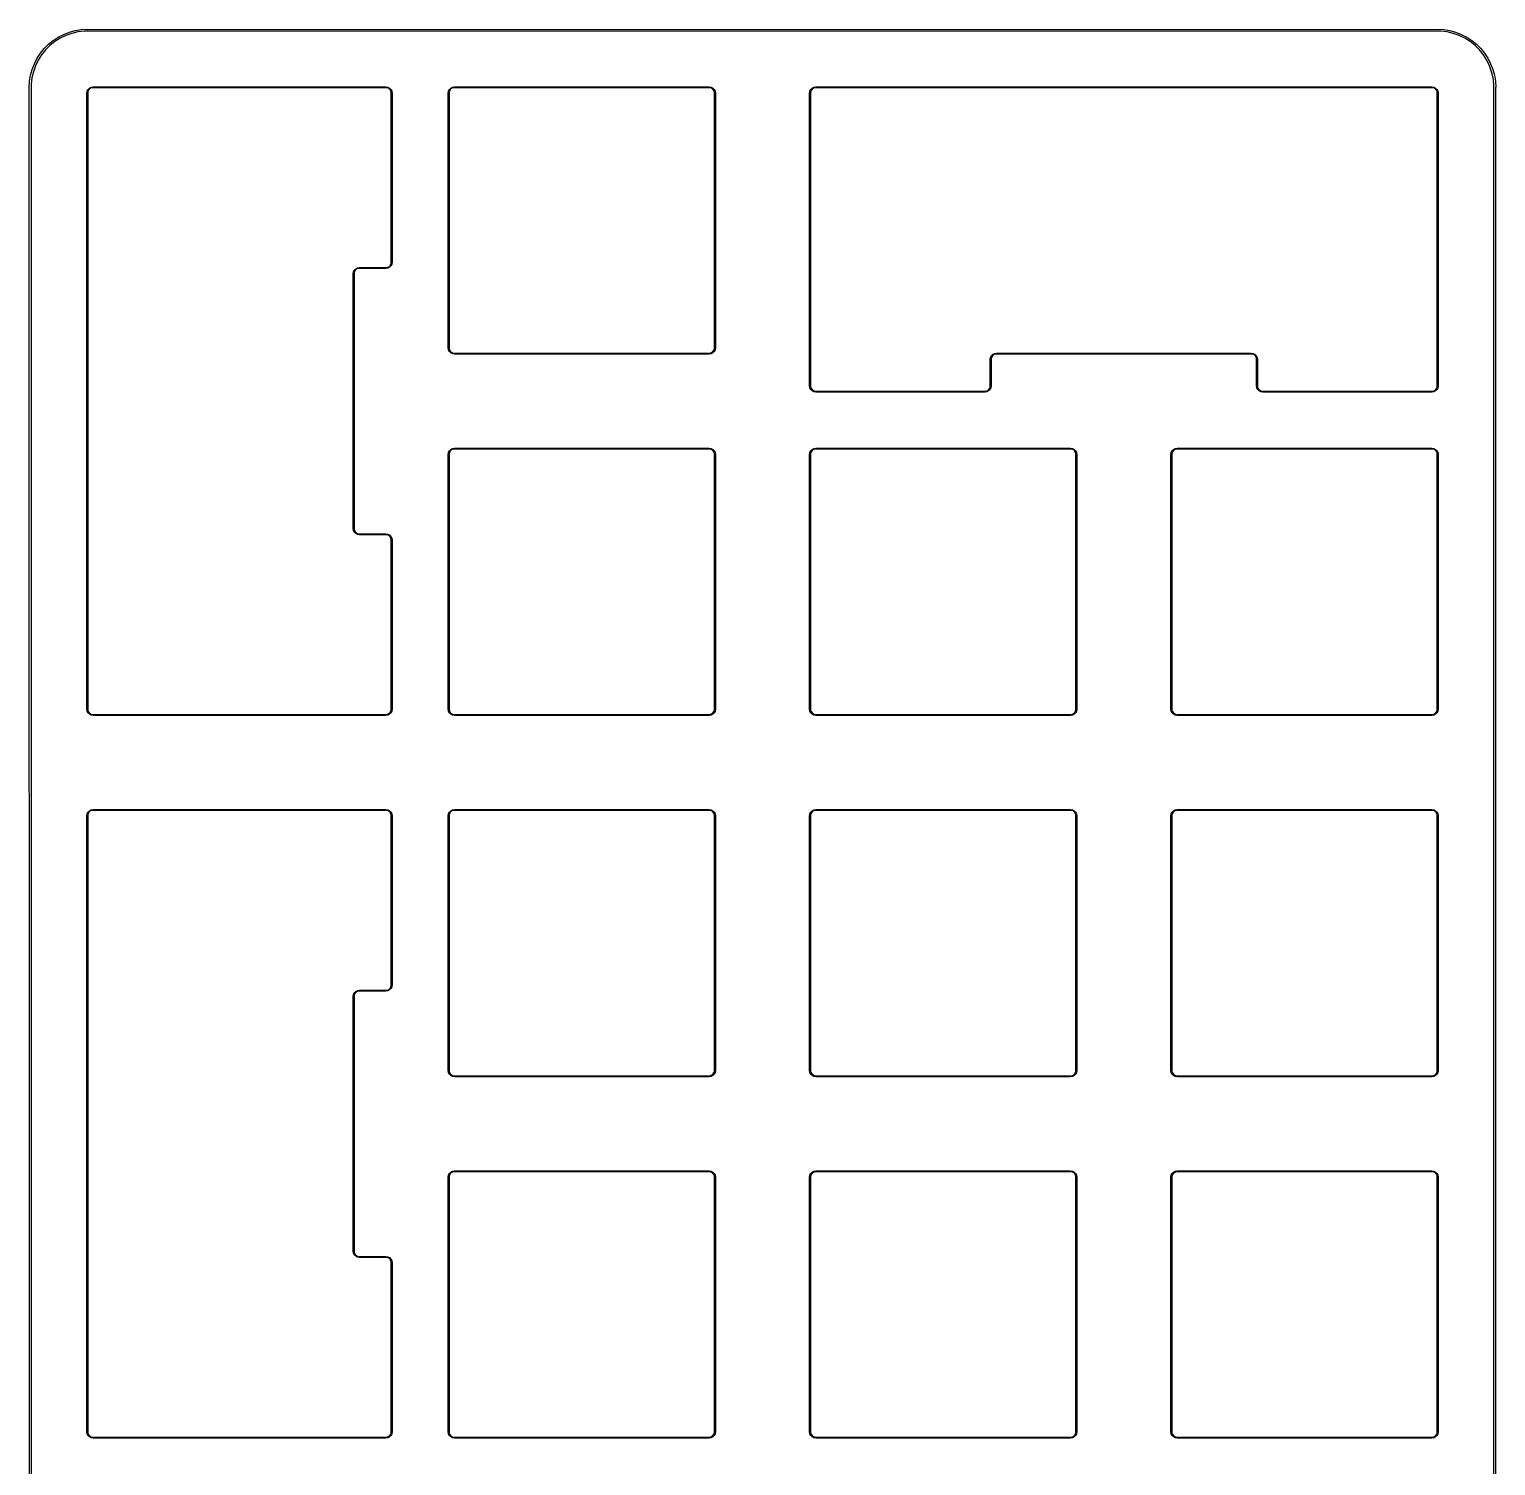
# Model space of a CAD drawing. Extents: x 75 to 152, y -178 to -33.
# Drawn here: x 75 to 152, y -108.1 to -32.5 of the extents above; entities that cross this region are included whole.
import ezdxf

# ---------------------------------------------------------------- set-up
doc = ezdxf.new("R2010")
doc.units = 0
doc.layers.add('BLACK', color=7, linetype='CONTINUOUS')

msp = doc.modelspace()

# ---------------------------------------------------------------- linework, layer by layer
at = {"layer": 'BLACK', "linetype": 'CONTINUOUS'}
for p, q in [((75.959152, -33.333408), (76.207255, -33.132498)), ((76.207255, -33.132498), (76.475, -32.958623)), ((76.570781, -33.014023), (76.29023, -33.190305)), ((76.475, -32.958623), (76.759453, -32.813686)), ((76.869305, -32.870261), (76.570781, -33.014023)), ((76.759453, -32.813686), (77.057498, -32.699278)), ((77.182049, -32.760828), (76.869305, -32.870261)), ((77.057498, -32.699278), (77.365869, -32.61665)), ((77.505078, -32.687098), (77.182049, -32.760828)), ((77.365869, -32.61665), (77.681188, -32.566708)), ((77.834332, -32.65), (77.505078, -32.687098)), ((77.681188, -32.566708), (78, -32.55)), ((78, -32.65), (77.834332, -32.65)), ((78, -32.55), (78.011708, -32.553804)), ((148.988291, -32.646195), (78, -32.65)), ((78.011708, -32.553804), (149, -32.55)), ((149, -32.65), (148.988291, -32.646195)), ((149, -32.55), (149.318812, -32.566708)), ((149.165668, -32.65), (149, -32.65)), ((149.494922, -32.687098), (149.165668, -32.65)), ((149.318812, -32.566708), (149.634131, -32.61665)), ((149.817951, -32.760828), (149.494922, -32.687098)), ((149.634131, -32.61665), (149.942502, -32.699278)), ((150.130695, -32.870261), (149.817951, -32.760828)), ((149.942502, -32.699278), (150.240547, -32.813686)), ((150.429219, -33.014023), (150.130695, -32.870261)), ((150.240547, -32.813686), (150.525, -32.958623)), ((150.70977, -33.190305), (150.429219, -33.014023)), ((150.525, -32.958623), (150.792745, -33.132498)), ((150.792745, -33.132498), (151.040848, -33.333408)), ((75.358623, -34.075), (75.532498, -33.807255)), ((75.590305, -33.89023), (75.414023, -34.170781)), ((75.532498, -33.807255), (75.733408, -33.559152)), ((75.79689, -33.63118), (75.590305, -33.89023)), ((75.733408, -33.559152), (75.959152, -33.333408)), ((76.03118, -33.39689), (75.79689, -33.63118)), ((76.29023, -33.190305), (76.03118, -33.39689)), ((150.96882, -33.39689), (150.70977, -33.190305)), ((151.20311, -33.63118), (150.96882, -33.39689)), ((151.040848, -33.333408), (151.266592, -33.559152)), ((151.409695, -33.89023), (151.20311, -33.63118)), ((151.266592, -33.559152), (151.467502, -33.807255)), ((151.585977, -34.170781), (151.409695, -33.89023)), ((151.467502, -33.807255), (151.641377, -34.075)), ((75.01665, -34.965869), (75.099278, -34.657498)), ((75.099278, -34.657498), (75.213686, -34.359453)), ((75.270261, -34.469305), (75.160828, -34.782049)), ((75.213686, -34.359453), (75.358623, -34.075)), ((75.414023, -34.170781), (75.270261, -34.469305)), ((151.729739, -34.469305), (151.585977, -34.170781)), ((151.641377, -34.075), (151.786314, -34.359453)), ((151.839172, -34.782049), (151.729739, -34.469305)), ((151.786314, -34.359453), (151.900722, -34.657498)), ((151.900722, -34.657498), (151.98335, -34.965869)), ((74.95, -35.6), (74.966708, -35.281188)), ((74.966708, -35.281188), (75.01665, -34.965869)), ((75.087098, -35.105078), (75.05, -35.434332)), ((75.05, -35.434332), (75.05, -35.6)), ((75.160828, -34.782049), (75.087098, -35.105078)), ((151.912902, -35.105078), (151.839172, -34.782049)), ((151.95, -35.434332), (151.912902, -35.105078)), ((151.95, -35.6), (151.95, -35.434332)), ((151.98335, -34.965869), (152.033292, -35.281188)), ((152.033292, -35.281188), (152.05, -35.6)), ((74.953805, -174.588288), (74.95, -35.6)), ((75.05, -35.6), (75.046194, -35.611711)), ((75.046194, -35.611711), (75.05, -174.6)), ((77.975, -35.9), (77.990907, -35.799569)), ((77.976902, -68.294146), (77.975, -35.9)), ((77.990907, -35.799569), (78.037069, -35.70897)), ((78.025, -35.9), (78.023097, -35.905853)), ((78.023097, -35.905853), (78.025, -68.3)), ((78.051919, -35.773596), (78.025, -35.856444)), ((78.025, -35.856444), (78.025, -35.9)), ((78.037069, -35.70897), (78.10897, -35.637069)), ((78.103122, -35.703122), (78.051919, -35.773596)), ((78.173596, -35.651919), (78.103122, -35.703122)), ((78.10897, -35.637069), (78.199569, -35.590907)), ((78.256444, -35.625), (78.173596, -35.651919)), ((78.199569, -35.590907), (78.3, -35.575)), ((78.3, -35.625), (78.256444, -35.625)), ((78.3, -35.575), (78.30585, -35.576901)), ((93.694149, -35.623098), (78.3, -35.625)), ((78.30585, -35.576901), (93.7, -35.575)), ((93.7, -35.625), (93.694149, -35.623098)), ((93.7, -35.575), (93.800431, -35.590907)), ((93.743556, -35.625), (93.7, -35.625)), ((93.826404, -35.651919), (93.743556, -35.625)), ((93.800431, -35.590907), (93.89103, -35.637069)), ((93.896878, -35.703122), (93.826404, -35.651919)), ((93.89103, -35.637069), (93.962931, -35.70897)), ((93.948081, -35.773596), (93.896878, -35.703122)), ((93.975, -35.856444), (93.948081, -35.773596)), ((93.962931, -35.70897), (94.009093, -35.799569)), ((93.975, -35.9), (93.975, -35.856444)), ((93.976899, -44.794153), (93.975, -35.9)), ((94.009093, -35.799569), (94.025, -35.9)), ((94.025, -35.9), (94.0231, -35.905846)), ((94.0231, -35.905846), (94.025, -44.8)), ((96.975, -35.9), (96.990907, -35.799569)), ((96.9769, -49.29415), (96.975, -35.9)), ((96.990907, -35.799569), (97.037069, -35.70897)), ((97.025, -35.9), (97.023099, -35.905849)), ((97.023099, -35.905849), (97.025, -49.3)), ((97.051919, -35.773596), (97.025, -35.856444)), ((97.025, -35.856444), (97.025, -35.9)), ((97.037069, -35.70897), (97.10897, -35.637069)), ((97.103122, -35.703122), (97.051919, -35.773596)), ((97.173596, -35.651919), (97.103122, -35.703122)), ((97.10897, -35.637069), (97.199569, -35.590907)), ((97.256444, -35.625), (97.173596, -35.651919)), ((97.199569, -35.590907), (97.3, -35.575)), ((97.3, -35.625), (97.256444, -35.625)), ((97.3, -35.575), (97.305849, -35.5769)), ((110.69415, -35.623099), (97.3, -35.625)), ((97.305849, -35.5769), (110.7, -35.575)), ((110.7, -35.625), (110.69415, -35.623099)), ((110.7, -35.575), (110.800431, -35.590907)), ((110.743556, -35.625), (110.7, -35.625)), ((110.826404, -35.651919), (110.743556, -35.625)), ((110.800431, -35.590907), (110.89103, -35.637069)), ((110.896878, -35.703122), (110.826404, -35.651919)), ((110.89103, -35.637069), (110.962931, -35.70897)), ((110.948081, -35.773596), (110.896878, -35.703122)), ((110.975, -35.856444), (110.948081, -35.773596)), ((110.962931, -35.70897), (111.009093, -35.799569)), ((110.975, -35.9), (110.975, -35.856444)), ((110.9769, -49.29415), (110.975, -35.9)), ((111.009093, -35.799569), (111.025, -35.9)), ((111.025, -35.9), (111.023099, -35.905849)), ((111.023099, -35.905849), (111.025, -49.3)), ((115.975, -35.9), (115.990907, -35.799569)), ((115.976901, -51.294149), (115.975, -35.9)), ((115.990907, -35.799569), (116.037069, -35.70897)), ((116.025, -35.9), (116.023098, -35.90585)), ((116.023098, -35.90585), (116.025, -51.3)), ((116.051919, -35.773596), (116.025, -35.856444)), ((116.025, -35.856444), (116.025, -35.9)), ((116.037069, -35.70897), (116.10897, -35.637069)), ((116.103122, -35.703122), (116.051919, -35.773596)), ((116.173596, -35.651919), (116.103122, -35.703122)), ((116.10897, -35.637069), (116.199569, -35.590907)), ((116.256444, -35.625), (116.173596, -35.651919)), ((116.199569, -35.590907), (116.3, -35.575)), ((116.3, -35.625), (116.256444, -35.625)), ((116.3, -35.575), (116.305853, -35.576902)), ((148.694146, -35.623097), (116.3, -35.625)), ((116.305853, -35.576902), (148.7, -35.575)), ((148.7, -35.625), (148.694146, -35.623097)), ((148.7, -35.575), (148.800431, -35.590907)), ((148.743556, -35.625), (148.7, -35.625)), ((148.826404, -35.651919), (148.743556, -35.625)), ((148.800431, -35.590907), (148.89103, -35.637069)), ((148.896878, -35.703122), (148.826404, -35.651919)), ((148.89103, -35.637069), (148.962931, -35.70897)), ((148.948081, -35.773596), (148.896878, -35.703122)), ((148.975, -35.856444), (148.948081, -35.773596)), ((148.962931, -35.70897), (149.009093, -35.799569)), ((148.975, -35.9), (148.975, -35.856444)), ((148.976901, -51.294149), (148.975, -35.9)), ((149.009093, -35.799569), (149.025, -35.9)), ((149.025, -35.9), (149.023098, -35.90585)), ((149.023098, -35.90585), (149.025, -51.3)), ((151.953805, -174.588288), (151.95, -35.6)), ((152.05, -35.6), (152.046194, -35.611711)), ((152.046194, -35.611711), (152.05, -174.6)), ((91.975, -45.4), (91.990907, -45.299569)), ((91.9769, -58.79415), (91.975, -45.4)), ((91.990907, -45.299569), (92.037069, -45.20897)), ((92.025, -45.4), (92.023099, -45.405849)), ((92.023099, -45.405849), (92.025, -58.8)), ((92.051919, -45.273596), (92.025, -45.356444)), ((92.025, -45.356444), (92.025, -45.4)), ((92.037069, -45.20897), (92.10897, -45.137069)), ((92.103122, -45.203122), (92.051919, -45.273596)), ((92.173596, -45.151919), (92.103122, -45.203122)), ((92.10897, -45.137069), (92.199569, -45.090907)), ((92.256444, -45.125), (92.173596, -45.151919)), ((92.199569, -45.090907), (92.3, -45.075)), ((92.3, -45.125), (92.256444, -45.125)), ((92.3, -45.075), (92.305792, -45.076882)), ((93.694207, -45.123117), (92.3, -45.125)), ((92.305792, -45.076882), (93.7, -45.075)), ((93.7, -45.125), (93.694207, -45.123117)), ((93.7, -45.075), (93.743556, -45.075)), ((93.800431, -45.109093), (93.7, -45.125)), ((93.743556, -45.075), (93.826404, -45.048081)), ((93.89103, -45.062931), (93.800431, -45.109093)), ((93.826404, -45.048081), (93.896878, -44.996878)), ((93.962931, -44.99103), (93.89103, -45.062931)), ((93.896878, -44.996878), (93.948081, -44.926404)), ((93.948081, -44.926404), (93.975, -44.843556)), ((94.009093, -44.900431), (93.962931, -44.99103)), ((93.975, -44.8), (93.976899, -44.794153)), ((93.975, -44.843556), (93.975, -44.8)), ((94.025, -44.8), (94.009093, -44.900431)), ((96.975, -49.3), (96.9769, -49.29415)), ((96.990907, -49.400431), (96.975, -49.3)), ((97.025, -49.3), (97.025, -49.343556)), ((97.025, -49.343556), (97.051919, -49.426404)), ((110.948081, -49.426404), (110.975, -49.343556)), ((110.975, -49.3), (110.9769, -49.29415)), ((110.975, -49.343556), (110.975, -49.3)), ((111.025, -49.3), (111.009093, -49.400431)), ((97.037069, -49.49103), (96.990907, -49.400431)), ((97.10897, -49.562931), (97.037069, -49.49103)), ((97.051919, -49.426404), (97.103122, -49.496878)), ((97.103122, -49.496878), (97.173596, -49.548081)), ((97.199569, -49.609093), (97.10897, -49.562931)), ((97.173596, -49.548081), (97.256444, -49.575)), ((97.3, -49.625), (97.199569, -49.609093)), ((97.256444, -49.575), (97.3, -49.575)), ((97.3, -49.575), (97.305849, -49.5769)), ((110.69415, -49.623099), (97.3, -49.625)), ((97.305849, -49.5769), (110.7, -49.575)), ((110.7, -49.625), (110.69415, -49.623099)), ((110.7, -49.575), (110.743556, -49.575)), ((110.800431, -49.609093), (110.7, -49.625)), ((110.743556, -49.575), (110.826404, -49.548081)), ((110.89103, -49.562931), (110.800431, -49.609093)), ((110.826404, -49.548081), (110.896878, -49.496878)), ((110.962931, -49.49103), (110.89103, -49.562931)), ((110.896878, -49.496878), (110.948081, -49.426404)), ((111.009093, -49.400431), (110.962931, -49.49103)), ((125.475, -49.9), (125.490907, -49.799569)), ((125.476882, -51.294207), (125.475, -49.9)), ((125.490907, -49.799569), (125.537069, -49.70897)), ((125.525, -49.9), (125.523117, -49.905792)), ((125.523117, -49.905792), (125.525, -51.3)), ((125.551919, -49.773596), (125.525, -49.856444)), ((125.525, -49.856444), (125.525, -49.9)), ((125.537069, -49.70897), (125.60897, -49.637069)), ((125.603122, -49.703122), (125.551919, -49.773596)), ((125.673596, -49.651919), (125.603122, -49.703122)), ((125.60897, -49.637069), (125.699569, -49.590907)), ((125.756444, -49.625), (125.673596, -49.651919)), ((125.699569, -49.590907), (125.8, -49.575)), ((125.8, -49.625), (125.756444, -49.625)), ((125.8, -49.575), (125.805849, -49.5769)), ((139.19415, -49.623099), (125.8, -49.625)), ((125.805849, -49.5769), (139.2, -49.575)), ((139.2, -49.625), (139.19415, -49.623099)), ((139.2, -49.575), (139.300431, -49.590907)), ((139.243556, -49.625), (139.2, -49.625)), ((139.326404, -49.651919), (139.243556, -49.625)), ((139.300431, -49.590907), (139.39103, -49.637069)), ((139.396878, -49.703122), (139.326404, -49.651919)), ((139.39103, -49.637069), (139.462931, -49.70897)), ((139.448081, -49.773596), (139.396878, -49.703122)), ((139.475, -49.856444), (139.448081, -49.773596)), ((139.462931, -49.70897), (139.509093, -49.799569)), ((139.475, -49.9), (139.475, -49.856444)), ((139.476882, -51.294207), (139.475, -49.9)), ((139.509093, -49.799569), (139.525, -49.9)), ((139.525, -49.9), (139.523117, -49.905792)), ((139.523117, -49.905792), (139.525, -51.3)), ((115.975, -51.3), (115.976901, -51.294149)), ((115.990907, -51.400431), (115.975, -51.3)), ((116.037069, -51.49103), (115.990907, -51.400431)), ((116.025, -51.3), (116.025, -51.343556)), ((116.025, -51.343556), (116.051919, -51.426404)), ((116.10897, -51.562931), (116.037069, -51.49103)), ((116.051919, -51.426404), (116.103122, -51.496878)), ((116.103122, -51.496878), (116.173596, -51.548081)), ((116.199569, -51.609093), (116.10897, -51.562931)), ((116.173596, -51.548081), (116.256444, -51.575)), ((116.3, -51.625), (116.199569, -51.609093)), ((116.256444, -51.575), (116.3, -51.575)), ((116.3, -51.575), (116.305846, -51.576899)), ((125.194153, -51.6231), (116.3, -51.625)), ((116.305846, -51.576899), (125.2, -51.575)), ((125.2, -51.625), (125.194153, -51.6231)), ((125.2, -51.575), (125.243556, -51.575)), ((125.300431, -51.609093), (125.2, -51.625)), ((125.243556, -51.575), (125.326404, -51.548081)), ((125.39103, -51.562931), (125.300431, -51.609093)), ((125.326404, -51.548081), (125.396878, -51.496878)), ((125.462931, -51.49103), (125.39103, -51.562931)), ((125.396878, -51.496878), (125.448081, -51.426404)), ((125.448081, -51.426404), (125.475, -51.343556)), ((125.509093, -51.400431), (125.462931, -51.49103)), ((125.475, -51.3), (125.476882, -51.294207)), ((125.475, -51.343556), (125.475, -51.3)), ((125.525, -51.3), (125.509093, -51.400431)), ((139.475, -51.3), (139.476882, -51.294207)), ((139.490907, -51.400431), (139.475, -51.3)), ((139.537069, -51.49103), (139.490907, -51.400431)), ((139.525, -51.3), (139.525, -51.343556)), ((139.525, -51.343556), (139.551919, -51.426404)), ((139.60897, -51.562931), (139.537069, -51.49103)), ((139.551919, -51.426404), (139.603122, -51.496878)), ((139.603122, -51.496878), (139.673596, -51.548081)), ((139.699569, -51.609093), (139.60897, -51.562931)), ((139.673596, -51.548081), (139.756444, -51.575)), ((139.8, -51.625), (139.699569, -51.609093)), ((139.756444, -51.575), (139.8, -51.575)), ((139.8, -51.575), (139.805846, -51.576899)), ((148.694153, -51.6231), (139.8, -51.625)), ((139.805846, -51.576899), (148.7, -51.575)), ((148.7, -51.625), (148.694153, -51.6231)), ((148.7, -51.575), (148.743556, -51.575)), ((148.800431, -51.609093), (148.7, -51.625)), ((148.743556, -51.575), (148.826404, -51.548081)), ((148.89103, -51.562931), (148.800431, -51.609093)), ((148.826404, -51.548081), (148.896878, -51.496878)), ((148.962931, -51.49103), (148.89103, -51.562931)), ((148.896878, -51.496878), (148.948081, -51.426404)), ((148.948081, -51.426404), (148.975, -51.343556)), ((149.009093, -51.400431), (148.962931, -51.49103)), ((148.975, -51.3), (148.976901, -51.294149)), ((148.975, -51.343556), (148.975, -51.3)), ((149.025, -51.3), (149.009093, -51.400431)), ((96.990907, -54.799569), (97.037069, -54.70897)), ((97.037069, -54.70897), (97.10897, -54.637069)), ((97.103122, -54.703122), (97.051919, -54.773596)), ((97.173596, -54.651919), (97.103122, -54.703122)), ((97.10897, -54.637069), (97.199569, -54.590907)), ((97.256444, -54.625), (97.173596, -54.651919)), ((97.199569, -54.590907), (97.3, -54.575)), ((97.3, -54.625), (97.256444, -54.625)), ((97.3, -54.575), (97.305849, -54.5769)), ((110.69415, -54.623099), (97.3, -54.625)), ((97.305849, -54.5769), (110.7, -54.575)), ((110.7, -54.625), (110.69415, -54.623099)), ((110.7, -54.575), (110.800431, -54.590907)), ((110.743556, -54.625), (110.7, -54.625)), ((110.826404, -54.651919), (110.743556, -54.625)), ((110.800431, -54.590907), (110.89103, -54.637069)), ((110.896878, -54.703122), (110.826404, -54.651919)), ((110.89103, -54.637069), (110.962931, -54.70897)), ((110.948081, -54.773596), (110.896878, -54.703122)), ((110.962931, -54.70897), (111.009093, -54.799569)), ((115.990907, -54.799569), (116.037069, -54.70897)), ((116.037069, -54.70897), (116.10897, -54.637069)), ((116.103122, -54.703122), (116.051919, -54.773596)), ((116.173596, -54.651919), (116.103122, -54.703122)), ((116.10897, -54.637069), (116.199569, -54.590907)), ((116.256444, -54.625), (116.173596, -54.651919)), ((116.199569, -54.590907), (116.3, -54.575)), ((116.3, -54.625), (116.256444, -54.625)), ((116.3, -54.575), (116.305849, -54.5769)), ((129.69415, -54.623099), (116.3, -54.625)), ((116.305849, -54.5769), (129.7, -54.575)), ((129.7, -54.625), (129.69415, -54.623099)), ((129.7, -54.575), (129.800431, -54.590907)), ((129.743556, -54.625), (129.7, -54.625)), ((129.826404, -54.651919), (129.743556, -54.625)), ((129.800431, -54.590907), (129.89103, -54.637069)), ((129.896878, -54.703122), (129.826404, -54.651919)), ((129.89103, -54.637069), (129.962931, -54.70897)), ((129.948081, -54.773596), (129.896878, -54.703122)), ((129.962931, -54.70897), (130.009093, -54.799569)), ((134.990907, -54.799569), (135.037069, -54.70897)), ((135.037069, -54.70897), (135.10897, -54.637069)), ((135.103122, -54.703122), (135.051919, -54.773596)), ((135.173596, -54.651919), (135.103122, -54.703122)), ((135.10897, -54.637069), (135.199569, -54.590907)), ((135.256444, -54.625), (135.173596, -54.651919)), ((135.199569, -54.590907), (135.3, -54.575)), ((135.3, -54.625), (135.256444, -54.625)), ((135.3, -54.575), (135.305849, -54.5769)), ((148.69415, -54.623099), (135.3, -54.625)), ((135.305849, -54.5769), (148.7, -54.575)), ((148.7, -54.625), (148.69415, -54.623099)), ((148.7, -54.575), (148.800431, -54.590907)), ((148.743556, -54.625), (148.7, -54.625)), ((148.826404, -54.651919), (148.743556, -54.625)), ((148.800431, -54.590907), (148.89103, -54.637069)), ((148.896878, -54.703122), (148.826404, -54.651919)), ((148.89103, -54.637069), (148.962931, -54.70897)), ((148.948081, -54.773596), (148.896878, -54.703122)), ((148.962931, -54.70897), (149.009093, -54.799569)), ((96.975, -54.9), (96.990907, -54.799569)), ((96.9769, -68.29415), (96.975, -54.9)), ((97.025, -54.9), (97.023099, -54.905849)), ((97.023099, -54.905849), (97.025, -68.3)), ((97.051919, -54.773596), (97.025, -54.856444)), ((97.025, -54.856444), (97.025, -54.9)), ((110.975, -54.856444), (110.948081, -54.773596)), ((110.975, -54.9), (110.975, -54.856444)), ((110.9769, -68.29415), (110.975, -54.9)), ((111.009093, -54.799569), (111.025, -54.9)), ((111.025, -54.9), (111.023099, -54.905849)), ((111.023099, -54.905849), (111.025, -68.3)), ((115.975, -54.9), (115.990907, -54.799569)), ((115.9769, -68.29415), (115.975, -54.9)), ((116.025, -54.9), (116.023099, -54.905849)), ((116.023099, -54.905849), (116.025, -68.3)), ((116.051919, -54.773596), (116.025, -54.856444)), ((116.025, -54.856444), (116.025, -54.9)), ((129.975, -54.856444), (129.948081, -54.773596)), ((129.975, -54.9), (129.975, -54.856444)), ((129.9769, -68.29415), (129.975, -54.9)), ((130.009093, -54.799569), (130.025, -54.9)), ((130.025, -54.9), (130.023099, -54.905849)), ((130.023099, -54.905849), (130.025, -68.3)), ((134.975, -54.9), (134.990907, -54.799569)), ((134.9769, -68.29415), (134.975, -54.9)), ((135.025, -54.9), (135.023099, -54.905849)), ((135.023099, -54.905849), (135.025, -68.3)), ((135.051919, -54.773596), (135.025, -54.856444)), ((135.025, -54.856444), (135.025, -54.9)), ((148.975, -54.856444), (148.948081, -54.773596)), ((148.975, -54.9), (148.975, -54.856444)), ((148.9769, -68.29415), (148.975, -54.9)), ((149.009093, -54.799569), (149.025, -54.9)), ((149.025, -54.9), (149.023099, -54.905849)), ((149.023099, -54.905849), (149.025, -68.3)), ((91.975, -58.8), (91.9769, -58.79415)), ((91.990907, -58.900431), (91.975, -58.8)), ((92.037069, -58.99103), (91.990907, -58.900431)), ((92.025, -58.8), (92.025, -58.843556)), ((92.025, -58.843556), (92.051919, -58.926404)), ((92.10897, -59.062931), (92.037069, -58.99103)), ((92.051919, -58.926404), (92.103122, -58.996878)), ((92.103122, -58.996878), (92.173596, -59.048081)), ((92.199569, -59.109093), (92.10897, -59.062931)), ((92.173596, -59.048081), (92.256444, -59.075)), ((92.3, -59.125), (92.199569, -59.109093)), ((92.256444, -59.075), (92.3, -59.075)), ((92.3, -59.075), (92.305792, -59.076882)), ((93.694207, -59.123117), (92.3, -59.125)), ((92.305792, -59.076882), (93.7, -59.075)), ((93.7, -59.125), (93.694207, -59.123117)), ((93.7, -59.075), (93.800431, -59.090907)), ((93.743556, -59.125), (93.7, -59.125)), ((93.826404, -59.151919), (93.743556, -59.125)), ((93.800431, -59.090907), (93.89103, -59.137069)), ((93.896878, -59.203122), (93.826404, -59.151919)), ((93.89103, -59.137069), (93.962931, -59.20897)), ((93.948081, -59.273596), (93.896878, -59.203122)), ((93.975, -59.356444), (93.948081, -59.273596)), ((93.962931, -59.20897), (94.009093, -59.299569)), ((93.975, -59.4), (93.975, -59.356444)), ((94.009093, -59.299569), (94.025, -59.4)), ((93.976899, -68.294153), (93.975, -59.4)), ((94.025, -59.4), (94.0231, -59.405846)), ((94.0231, -59.405846), (94.025, -68.3)), ((77.975, -68.3), (77.976902, -68.294146)), ((77.990907, -68.400431), (77.975, -68.3)), ((78.037069, -68.49103), (77.990907, -68.400431)), ((78.025, -68.3), (78.025, -68.343556)), ((78.025, -68.343556), (78.051919, -68.426404)), ((78.10897, -68.562931), (78.037069, -68.49103)), ((78.051919, -68.426404), (78.103122, -68.496878)), ((78.103122, -68.496878), (78.173596, -68.548081)), ((78.199569, -68.609093), (78.10897, -68.562931)), ((78.173596, -68.548081), (78.256444, -68.575)), ((78.3, -68.625), (78.199569, -68.609093)), ((78.256444, -68.575), (78.3, -68.575)), ((78.3, -68.575), (78.30585, -68.576901)), ((78.30585, -68.576901), (93.7, -68.575)), ((93.7, -68.575), (93.743556, -68.575)), ((93.800431, -68.609093), (93.7, -68.625)), ((93.743556, -68.575), (93.826404, -68.548081)), ((93.89103, -68.562931), (93.800431, -68.609093)), ((93.826404, -68.548081), (93.896878, -68.496878)), ((93.962931, -68.49103), (93.89103, -68.562931)), ((93.896878, -68.496878), (93.948081, -68.426404)), ((93.948081, -68.426404), (93.975, -68.343556)), ((94.009093, -68.400431), (93.962931, -68.49103)), ((93.975, -68.3), (93.976899, -68.294153)), ((93.975, -68.343556), (93.975, -68.3)), ((94.025, -68.3), (94.009093, -68.400431)), ((96.975, -68.3), (96.9769, -68.29415)), ((96.990907, -68.400431), (96.975, -68.3)), ((97.037069, -68.49103), (96.990907, -68.400431)), ((97.025, -68.3), (97.025, -68.343556)), ((97.025, -68.343556), (97.051919, -68.426404)), ((97.10897, -68.562931), (97.037069, -68.49103)), ((97.051919, -68.426404), (97.103122, -68.496878)), ((97.103122, -68.496878), (97.173596, -68.548081)), ((97.199569, -68.609093), (97.10897, -68.562931)), ((97.173596, -68.548081), (97.256444, -68.575)), ((97.3, -68.625), (97.199569, -68.609093)), ((97.256444, -68.575), (97.3, -68.575)), ((97.3, -68.575), (97.305849, -68.5769)), ((97.305849, -68.5769), (110.7, -68.575)), ((110.7, -68.575), (110.743556, -68.575)), ((110.800431, -68.609093), (110.7, -68.625)), ((110.743556, -68.575), (110.826404, -68.548081)), ((110.89103, -68.562931), (110.800431, -68.609093)), ((110.826404, -68.548081), (110.896878, -68.496878)), ((110.962931, -68.49103), (110.89103, -68.562931)), ((110.896878, -68.496878), (110.948081, -68.426404)), ((110.948081, -68.426404), (110.975, -68.343556)), ((111.009093, -68.400431), (110.962931, -68.49103)), ((110.975, -68.3), (110.9769, -68.29415)), ((110.975, -68.343556), (110.975, -68.3)), ((111.025, -68.3), (111.009093, -68.400431)), ((115.975, -68.3), (115.9769, -68.29415)), ((115.990907, -68.400431), (115.975, -68.3)), ((116.037069, -68.49103), (115.990907, -68.400431)), ((116.025, -68.3), (116.025, -68.343556)), ((116.025, -68.343556), (116.051919, -68.426404)), ((116.10897, -68.562931), (116.037069, -68.49103)), ((116.051919, -68.426404), (116.103122, -68.496878)), ((116.103122, -68.496878), (116.173596, -68.548081)), ((116.199569, -68.609093), (116.10897, -68.562931)), ((116.173596, -68.548081), (116.256444, -68.575)), ((116.3, -68.625), (116.199569, -68.609093)), ((116.256444, -68.575), (116.3, -68.575)), ((116.3, -68.575), (116.305849, -68.5769)), ((116.305849, -68.5769), (129.7, -68.575)), ((129.7, -68.575), (129.743556, -68.575)), ((129.800431, -68.609093), (129.7, -68.625)), ((129.743556, -68.575), (129.826404, -68.548081)), ((129.89103, -68.562931), (129.800431, -68.609093)), ((129.826404, -68.548081), (129.896878, -68.496878)), ((129.962931, -68.49103), (129.89103, -68.562931)), ((129.896878, -68.496878), (129.948081, -68.426404)), ((129.948081, -68.426404), (129.975, -68.343556)), ((130.009093, -68.400431), (129.962931, -68.49103)), ((129.975, -68.3), (129.9769, -68.29415)), ((129.975, -68.343556), (129.975, -68.3)), ((130.025, -68.3), (130.009093, -68.400431)), ((134.975, -68.3), (134.9769, -68.29415)), ((134.990907, -68.400431), (134.975, -68.3)), ((135.037069, -68.49103), (134.990907, -68.400431)), ((135.025, -68.3), (135.025, -68.343556)), ((135.025, -68.343556), (135.051919, -68.426404)), ((135.10897, -68.562931), (135.037069, -68.49103)), ((135.051919, -68.426404), (135.103122, -68.496878)), ((135.103122, -68.496878), (135.173596, -68.548081)), ((135.199569, -68.609093), (135.10897, -68.562931)), ((135.173596, -68.548081), (135.256444, -68.575)), ((135.3, -68.625), (135.199569, -68.609093)), ((135.256444, -68.575), (135.3, -68.575)), ((135.3, -68.575), (135.305849, -68.5769)), ((135.305849, -68.5769), (148.7, -68.575)), ((148.7, -68.575), (148.743556, -68.575)), ((148.800431, -68.609093), (148.7, -68.625)), ((148.743556, -68.575), (148.826404, -68.548081)), ((148.89103, -68.562931), (148.800431, -68.609093)), ((148.826404, -68.548081), (148.896878, -68.496878)), ((148.962931, -68.49103), (148.89103, -68.562931)), ((148.896878, -68.496878), (148.948081, -68.426404)), ((148.948081, -68.426404), (148.975, -68.343556)), ((149.009093, -68.400431), (148.962931, -68.49103)), ((148.975, -68.3), (148.9769, -68.29415)), ((148.975, -68.343556), (148.975, -68.3)), ((149.025, -68.3), (149.009093, -68.400431)), ((93.694149, -68.623098), (78.3, -68.625)), ((93.7, -68.625), (93.694149, -68.623098)), ((110.69415, -68.623099), (97.3, -68.625)), ((110.7, -68.625), (110.69415, -68.623099)), ((129.69415, -68.623099), (116.3, -68.625)), ((129.7, -68.625), (129.69415, -68.623099)), ((148.69415, -68.623099), (135.3, -68.625)), ((148.7, -68.625), (148.69415, -68.623099)), ((77.975, -73.9), (77.990907, -73.799569)), ((77.976902, -106.294146), (77.975, -73.9)), ((77.990907, -73.799569), (78.037069, -73.70897)), ((78.025, -73.9), (78.023097, -73.905853)), ((78.023097, -73.905853), (78.025, -106.3)), ((78.051919, -73.773596), (78.025, -73.856444)), ((78.025, -73.856444), (78.025, -73.9)), ((78.037069, -73.70897), (78.10897, -73.637069)), ((78.103122, -73.703122), (78.051919, -73.773596)), ((78.173596, -73.651919), (78.103122, -73.703122)), ((78.10897, -73.637069), (78.199569, -73.590907)), ((78.256444, -73.625), (78.173596, -73.651919)), ((78.199569, -73.590907), (78.3, -73.575)), ((78.3, -73.625), (78.256444, -73.625)), ((78.3, -73.575), (78.30585, -73.576901)), ((93.694149, -73.623098), (78.3, -73.625)), ((78.30585, -73.576901), (93.7, -73.575)), ((93.7, -73.625), (93.694149, -73.623098)), ((93.7, -73.575), (93.800431, -73.590907)), ((93.743556, -73.625), (93.7, -73.625)), ((93.826404, -73.651919), (93.743556, -73.625)), ((93.800431, -73.590907), (93.89103, -73.637069)), ((93.896878, -73.703122), (93.826404, -73.651919)), ((93.89103, -73.637069), (93.962931, -73.70897)), ((93.948081, -73.773596), (93.896878, -73.703122)), ((93.975, -73.856444), (93.948081, -73.773596)), ((93.962931, -73.70897), (94.009093, -73.799569)), ((93.975, -73.9), (93.975, -73.856444)), ((93.976899, -82.794153), (93.975, -73.9)), ((94.009093, -73.799569), (94.025, -73.9)), ((94.025, -73.9), (94.0231, -73.905846)), ((94.0231, -73.905846), (94.025, -82.8)), ((96.975, -73.9), (96.990907, -73.799569)), ((96.9769, -87.29415), (96.975, -73.9)), ((96.990907, -73.799569), (97.037069, -73.70897)), ((97.025, -73.9), (97.023099, -73.905849)), ((97.023099, -73.905849), (97.025, -87.3)), ((97.051919, -73.773596), (97.025, -73.856444)), ((97.025, -73.856444), (97.025, -73.9)), ((97.037069, -73.70897), (97.10897, -73.637069)), ((97.103122, -73.703122), (97.051919, -73.773596)), ((97.173596, -73.651919), (97.103122, -73.703122)), ((97.10897, -73.637069), (97.199569, -73.590907)), ((97.256444, -73.625), (97.173596, -73.651919)), ((97.199569, -73.590907), (97.3, -73.575)), ((97.3, -73.625), (97.256444, -73.625)), ((97.3, -73.575), (97.305849, -73.5769)), ((110.69415, -73.623099), (97.3, -73.625)), ((97.305849, -73.5769), (110.7, -73.575)), ((110.7, -73.625), (110.69415, -73.623099)), ((110.7, -73.575), (110.800431, -73.590907)), ((110.743556, -73.625), (110.7, -73.625)), ((110.826404, -73.651919), (110.743556, -73.625)), ((110.800431, -73.590907), (110.89103, -73.637069)), ((110.896878, -73.703122), (110.826404, -73.651919)), ((110.89103, -73.637069), (110.962931, -73.70897)), ((110.948081, -73.773596), (110.896878, -73.703122)), ((110.975, -73.856444), (110.948081, -73.773596)), ((110.962931, -73.70897), (111.009093, -73.799569)), ((110.975, -73.9), (110.975, -73.856444)), ((110.9769, -87.29415), (110.975, -73.9)), ((111.009093, -73.799569), (111.025, -73.9)), ((111.025, -73.9), (111.023099, -73.905849)), ((111.023099, -73.905849), (111.025, -87.3)), ((115.975, -73.9), (115.990907, -73.799569)), ((115.9769, -87.29415), (115.975, -73.9)), ((115.990907, -73.799569), (116.037069, -73.70897)), ((116.025, -73.9), (116.023099, -73.905849)), ((116.023099, -73.905849), (116.025, -87.3)), ((116.051919, -73.773596), (116.025, -73.856444)), ((116.025, -73.856444), (116.025, -73.9)), ((116.037069, -73.70897), (116.10897, -73.637069)), ((116.103122, -73.703122), (116.051919, -73.773596)), ((116.173596, -73.651919), (116.103122, -73.703122)), ((116.10897, -73.637069), (116.199569, -73.590907)), ((116.256444, -73.625), (116.173596, -73.651919)), ((116.199569, -73.590907), (116.3, -73.575)), ((116.3, -73.625), (116.256444, -73.625)), ((116.3, -73.575), (116.305849, -73.5769)), ((129.69415, -73.623099), (116.3, -73.625)), ((116.305849, -73.5769), (129.7, -73.575)), ((129.7, -73.625), (129.69415, -73.623099)), ((129.7, -73.575), (129.800431, -73.590907)), ((129.743556, -73.625), (129.7, -73.625)), ((129.826404, -73.651919), (129.743556, -73.625)), ((129.800431, -73.590907), (129.89103, -73.637069)), ((129.896878, -73.703122), (129.826404, -73.651919)), ((129.89103, -73.637069), (129.962931, -73.70897)), ((129.948081, -73.773596), (129.896878, -73.703122)), ((129.975, -73.856444), (129.948081, -73.773596)), ((129.962931, -73.70897), (130.009093, -73.799569)), ((129.975, -73.9), (129.975, -73.856444)), ((129.9769, -87.29415), (129.975, -73.9)), ((130.009093, -73.799569), (130.025, -73.9)), ((130.025, -73.9), (130.023099, -73.905849)), ((130.023099, -73.905849), (130.025, -87.3)), ((134.975, -73.9), (134.990907, -73.799569)), ((134.9769, -87.29415), (134.975, -73.9)), ((134.990907, -73.799569), (135.037069, -73.70897)), ((135.025, -73.9), (135.023099, -73.905849)), ((135.023099, -73.905849), (135.025, -87.3)), ((135.051919, -73.773596), (135.025, -73.856444)), ((135.025, -73.856444), (135.025, -73.9)), ((135.037069, -73.70897), (135.10897, -73.637069)), ((135.103122, -73.703122), (135.051919, -73.773596)), ((135.173596, -73.651919), (135.103122, -73.703122)), ((135.10897, -73.637069), (135.199569, -73.590907)), ((135.256444, -73.625), (135.173596, -73.651919)), ((135.199569, -73.590907), (135.3, -73.575)), ((135.3, -73.625), (135.256444, -73.625)), ((135.3, -73.575), (135.305849, -73.5769)), ((148.69415, -73.623099), (135.3, -73.625)), ((135.305849, -73.5769), (148.7, -73.575)), ((148.7, -73.625), (148.69415, -73.623099)), ((148.7, -73.575), (148.800431, -73.590907)), ((148.743556, -73.625), (148.7, -73.625)), ((148.826404, -73.651919), (148.743556, -73.625)), ((148.800431, -73.590907), (148.89103, -73.637069)), ((148.896878, -73.703122), (148.826404, -73.651919)), ((148.89103, -73.637069), (148.962931, -73.70897)), ((148.948081, -73.773596), (148.896878, -73.703122)), ((148.975, -73.856444), (148.948081, -73.773596)), ((148.962931, -73.70897), (149.009093, -73.799569)), ((148.975, -73.9), (148.975, -73.856444)), ((148.9769, -87.29415), (148.975, -73.9)), ((149.009093, -73.799569), (149.025, -73.9)), ((149.025, -73.9), (149.023099, -73.905849)), ((149.023099, -73.905849), (149.025, -87.3)), ((91.990907, -83.299569), (92.037069, -83.20897)), ((92.037069, -83.20897), (92.10897, -83.137069)), ((92.103122, -83.203122), (92.051919, -83.273596)), ((92.173596, -83.151919), (92.103122, -83.203122)), ((92.10897, -83.137069), (92.199569, -83.090907)), ((92.256444, -83.125), (92.173596, -83.151919)), ((92.199569, -83.090907), (92.3, -83.075)), ((92.3, -83.125), (92.256444, -83.125)), ((92.3, -83.075), (92.305792, -83.076882)), ((93.694207, -83.123117), (92.3, -83.125)), ((92.305792, -83.076882), (93.7, -83.075)), ((93.7, -83.125), (93.694207, -83.123117)), ((93.7, -83.075), (93.743556, -83.075)), ((93.800431, -83.109093), (93.7, -83.125)), ((93.743556, -83.075), (93.826404, -83.048081)), ((93.89103, -83.062931), (93.800431, -83.109093)), ((93.826404, -83.048081), (93.896878, -82.996878)), ((93.962931, -82.99103), (93.89103, -83.062931)), ((93.896878, -82.996878), (93.948081, -82.926404)), ((93.948081, -82.926404), (93.975, -82.843556)), ((94.009093, -82.900431), (93.962931, -82.99103)), ((93.975, -82.8), (93.976899, -82.794153)), ((93.975, -82.843556), (93.975, -82.8)), ((94.025, -82.8), (94.009093, -82.900431)), ((91.975, -83.4), (91.990907, -83.299569)), ((91.9769, -96.79415), (91.975, -83.4)), ((92.025, -83.4), (92.023099, -83.405849)), ((92.023099, -83.405849), (92.025, -96.8)), ((92.051919, -83.273596), (92.025, -83.356444)), ((92.025, -83.356444), (92.025, -83.4)), ((96.975, -87.3), (96.9769, -87.29415)), ((96.990907, -87.400431), (96.975, -87.3)), ((97.037069, -87.49103), (96.990907, -87.400431)), ((97.025, -87.3), (97.025, -87.343556)), ((97.025, -87.343556), (97.051919, -87.426404)), ((97.10897, -87.562931), (97.037069, -87.49103)), ((97.051919, -87.426404), (97.103122, -87.496878)), ((97.103122, -87.496878), (97.173596, -87.548081)), ((97.199569, -87.609093), (97.10897, -87.562931)), ((97.173596, -87.548081), (97.256444, -87.575)), ((97.3, -87.625), (97.199569, -87.609093)), ((97.256444, -87.575), (97.3, -87.575)), ((97.3, -87.575), (97.305849, -87.5769)), ((110.69415, -87.623099), (97.3, -87.625)), ((97.305849, -87.5769), (110.7, -87.575)), ((110.7, -87.625), (110.69415, -87.623099)), ((110.7, -87.575), (110.743556, -87.575)), ((110.800431, -87.609093), (110.7, -87.625)), ((110.743556, -87.575), (110.826404, -87.548081)), ((110.89103, -87.562931), (110.800431, -87.609093)), ((110.826404, -87.548081), (110.896878, -87.496878)), ((110.962931, -87.49103), (110.89103, -87.562931)), ((110.896878, -87.496878), (110.948081, -87.426404)), ((110.948081, -87.426404), (110.975, -87.343556)), ((111.009093, -87.400431), (110.962931, -87.49103)), ((110.975, -87.3), (110.9769, -87.29415)), ((110.975, -87.343556), (110.975, -87.3)), ((111.025, -87.3), (111.009093, -87.400431)), ((115.975, -87.3), (115.9769, -87.29415)), ((115.990907, -87.400431), (115.975, -87.3)), ((116.037069, -87.49103), (115.990907, -87.400431)), ((116.025, -87.3), (116.025, -87.343556)), ((116.025, -87.343556), (116.051919, -87.426404)), ((116.10897, -87.562931), (116.037069, -87.49103)), ((116.051919, -87.426404), (116.103122, -87.496878)), ((116.103122, -87.496878), (116.173596, -87.548081)), ((116.199569, -87.609093), (116.10897, -87.562931)), ((116.173596, -87.548081), (116.256444, -87.575)), ((116.3, -87.625), (116.199569, -87.609093)), ((116.256444, -87.575), (116.3, -87.575)), ((116.3, -87.575), (116.305849, -87.5769)), ((129.69415, -87.623099), (116.3, -87.625)), ((116.305849, -87.5769), (129.7, -87.575)), ((129.7, -87.625), (129.69415, -87.623099)), ((129.7, -87.575), (129.743556, -87.575)), ((129.800431, -87.609093), (129.7, -87.625)), ((129.743556, -87.575), (129.826404, -87.548081)), ((129.89103, -87.562931), (129.800431, -87.609093)), ((129.826404, -87.548081), (129.896878, -87.496878)), ((129.962931, -87.49103), (129.89103, -87.562931)), ((129.896878, -87.496878), (129.948081, -87.426404)), ((129.948081, -87.426404), (129.975, -87.343556)), ((130.009093, -87.400431), (129.962931, -87.49103)), ((129.975, -87.3), (129.9769, -87.29415)), ((129.975, -87.343556), (129.975, -87.3)), ((130.025, -87.3), (130.009093, -87.400431)), ((134.975, -87.3), (134.9769, -87.29415)), ((134.990907, -87.400431), (134.975, -87.3)), ((135.037069, -87.49103), (134.990907, -87.400431)), ((135.025, -87.3), (135.025, -87.343556)), ((135.025, -87.343556), (135.051919, -87.426404)), ((135.10897, -87.562931), (135.037069, -87.49103)), ((135.051919, -87.426404), (135.103122, -87.496878)), ((135.103122, -87.496878), (135.173596, -87.548081)), ((135.199569, -87.609093), (135.10897, -87.562931)), ((135.173596, -87.548081), (135.256444, -87.575)), ((135.3, -87.625), (135.199569, -87.609093)), ((135.256444, -87.575), (135.3, -87.575)), ((135.3, -87.575), (135.305849, -87.5769)), ((148.69415, -87.623099), (135.3, -87.625)), ((135.305849, -87.5769), (148.7, -87.575)), ((148.7, -87.625), (148.69415, -87.623099)), ((148.7, -87.575), (148.743556, -87.575)), ((148.800431, -87.609093), (148.7, -87.625)), ((148.743556, -87.575), (148.826404, -87.548081)), ((148.89103, -87.562931), (148.800431, -87.609093)), ((148.826404, -87.548081), (148.896878, -87.496878)), ((148.962931, -87.49103), (148.89103, -87.562931)), ((148.896878, -87.496878), (148.948081, -87.426404)), ((148.948081, -87.426404), (148.975, -87.343556)), ((149.009093, -87.400431), (148.962931, -87.49103)), ((148.975, -87.3), (148.9769, -87.29415)), ((148.975, -87.343556), (148.975, -87.3)), ((149.025, -87.3), (149.009093, -87.400431)), ((96.975, -92.9), (96.990907, -92.799569)), ((96.9769, -106.29415), (96.975, -92.9)), ((96.990907, -92.799569), (97.037069, -92.70897)), ((97.025, -92.9), (97.023099, -92.905849)), ((97.023099, -92.905849), (97.025, -106.3)), ((97.051919, -92.773596), (97.025, -92.856444)), ((97.025, -92.856444), (97.025, -92.9)), ((97.037069, -92.70897), (97.10897, -92.637069)), ((97.103122, -92.703122), (97.051919, -92.773596)), ((97.173596, -92.651919), (97.103122, -92.703122)), ((97.10897, -92.637069), (97.199569, -92.590907)), ((97.256444, -92.625), (97.173596, -92.651919)), ((97.199569, -92.590907), (97.3, -92.575)), ((97.3, -92.625), (97.256444, -92.625)), ((97.3, -92.575), (97.305849, -92.5769)), ((110.69415, -92.623099), (97.3, -92.625)), ((97.305849, -92.5769), (110.7, -92.575)), ((110.7, -92.625), (110.69415, -92.623099)), ((110.7, -92.575), (110.800431, -92.590907)), ((110.743556, -92.625), (110.7, -92.625)), ((110.826404, -92.651919), (110.743556, -92.625)), ((110.800431, -92.590907), (110.89103, -92.637069)), ((110.896878, -92.703122), (110.826404, -92.651919)), ((110.89103, -92.637069), (110.962931, -92.70897)), ((110.948081, -92.773596), (110.896878, -92.703122)), ((110.975, -92.856444), (110.948081, -92.773596)), ((110.962931, -92.70897), (111.009093, -92.799569)), ((110.975, -92.9), (110.975, -92.856444)), ((110.9769, -106.29415), (110.975, -92.9)), ((111.009093, -92.799569), (111.025, -92.9)), ((111.025, -92.9), (111.023099, -92.905849)), ((111.023099, -92.905849), (111.025, -106.3)), ((115.975, -92.9), (115.990907, -92.799569)), ((115.9769, -106.29415), (115.975, -92.9)), ((115.990907, -92.799569), (116.037069, -92.70897)), ((116.025, -92.9), (116.023099, -92.905849)), ((116.023099, -92.905849), (116.025, -106.3)), ((116.051919, -92.773596), (116.025, -92.856444)), ((116.025, -92.856444), (116.025, -92.9)), ((116.037069, -92.70897), (116.10897, -92.637069)), ((116.103122, -92.703122), (116.051919, -92.773596)), ((116.173596, -92.651919), (116.103122, -92.703122)), ((116.10897, -92.637069), (116.199569, -92.590907)), ((116.256444, -92.625), (116.173596, -92.651919)), ((116.199569, -92.590907), (116.3, -92.575)), ((116.3, -92.625), (116.256444, -92.625)), ((116.3, -92.575), (116.305849, -92.5769)), ((129.69415, -92.623099), (116.3, -92.625)), ((116.305849, -92.5769), (129.7, -92.575)), ((129.7, -92.625), (129.69415, -92.623099)), ((129.7, -92.575), (129.800431, -92.590907)), ((129.743556, -92.625), (129.7, -92.625)), ((129.826404, -92.651919), (129.743556, -92.625)), ((129.800431, -92.590907), (129.89103, -92.637069)), ((129.896878, -92.703122), (129.826404, -92.651919)), ((129.89103, -92.637069), (129.962931, -92.70897)), ((129.948081, -92.773596), (129.896878, -92.703122)), ((129.975, -92.856444), (129.948081, -92.773596)), ((129.962931, -92.70897), (130.009093, -92.799569)), ((129.975, -92.9), (129.975, -92.856444)), ((129.9769, -106.29415), (129.975, -92.9)), ((130.009093, -92.799569), (130.025, -92.9)), ((130.025, -92.9), (130.023099, -92.905849)), ((130.023099, -92.905849), (130.025, -106.3)), ((134.975, -92.9), (134.990907, -92.799569)), ((134.9769, -106.29415), (134.975, -92.9)), ((134.990907, -92.799569), (135.037069, -92.70897)), ((135.025, -92.9), (135.023099, -92.905849)), ((135.023099, -92.905849), (135.025, -106.3)), ((135.051919, -92.773596), (135.025, -92.856444)), ((135.025, -92.856444), (135.025, -92.9)), ((135.037069, -92.70897), (135.10897, -92.637069)), ((135.103122, -92.703122), (135.051919, -92.773596)), ((135.173596, -92.651919), (135.103122, -92.703122)), ((135.10897, -92.637069), (135.199569, -92.590907)), ((135.256444, -92.625), (135.173596, -92.651919)), ((135.199569, -92.590907), (135.3, -92.575)), ((135.3, -92.625), (135.256444, -92.625)), ((135.3, -92.575), (135.305849, -92.5769)), ((148.69415, -92.623099), (135.3, -92.625)), ((135.305849, -92.5769), (148.7, -92.575)), ((148.7, -92.625), (148.69415, -92.623099)), ((148.7, -92.575), (148.800431, -92.590907)), ((148.743556, -92.625), (148.7, -92.625)), ((148.826404, -92.651919), (148.743556, -92.625)), ((148.800431, -92.590907), (148.89103, -92.637069)), ((148.896878, -92.703122), (148.826404, -92.651919)), ((148.89103, -92.637069), (148.962931, -92.70897)), ((148.948081, -92.773596), (148.896878, -92.703122)), ((148.975, -92.856444), (148.948081, -92.773596)), ((148.962931, -92.70897), (149.009093, -92.799569)), ((148.975, -92.9), (148.975, -92.856444)), ((148.9769, -106.29415), (148.975, -92.9)), ((149.009093, -92.799569), (149.025, -92.9)), ((149.025, -92.9), (149.023099, -92.905849)), ((149.023099, -92.905849), (149.025, -106.3)), ((91.975, -96.8), (91.9769, -96.79415)), ((91.990907, -96.900431), (91.975, -96.8)), ((92.037069, -96.99103), (91.990907, -96.900431)), ((92.025, -96.8), (92.025, -96.843556)), ((92.025, -96.843556), (92.051919, -96.926404)), ((92.10897, -97.062931), (92.037069, -96.99103)), ((92.051919, -96.926404), (92.103122, -96.996878)), ((92.103122, -96.996878), (92.173596, -97.048081)), ((92.199569, -97.109093), (92.10897, -97.062931)), ((92.173596, -97.048081), (92.256444, -97.075)), ((92.3, -97.125), (92.199569, -97.109093)), ((92.256444, -97.075), (92.3, -97.075)), ((92.3, -97.075), (92.305792, -97.076882)), ((93.694207, -97.123117), (92.3, -97.125)), ((92.305792, -97.076882), (93.7, -97.075)), ((93.7, -97.125), (93.694207, -97.123117)), ((93.7, -97.075), (93.800431, -97.090907)), ((93.743556, -97.125), (93.7, -97.125)), ((93.826404, -97.151919), (93.743556, -97.125)), ((93.800431, -97.090907), (93.89103, -97.137069)), ((93.89103, -97.137069), (93.962931, -97.20897)), ((93.896878, -97.203122), (93.826404, -97.151919)), ((93.948081, -97.273596), (93.896878, -97.203122)), ((93.975, -97.356444), (93.948081, -97.273596)), ((93.962931, -97.20897), (94.009093, -97.299569)), ((93.975, -97.4), (93.975, -97.356444)), ((93.976899, -106.294153), (93.975, -97.4)), ((94.009093, -97.299569), (94.025, -97.4)), ((94.025, -97.4), (94.0231, -97.405846)), ((94.0231, -97.405846), (94.025, -106.3)), ((77.975, -106.3), (77.976902, -106.294146)), ((77.990907, -106.400431), (77.975, -106.3)), ((78.025, -106.3), (78.025, -106.343556)), ((78.025, -106.343556), (78.051919, -106.426404)), ((93.948081, -106.426404), (93.975, -106.343556)), ((93.975, -106.3), (93.976899, -106.294153)), ((93.975, -106.343556), (93.975, -106.3)), ((94.025, -106.3), (94.009093, -106.400431)), ((96.975, -106.3), (96.9769, -106.29415)), ((96.990907, -106.400431), (96.975, -106.3)), ((97.025, -106.3), (97.025, -106.343556)), ((97.025, -106.343556), (97.051919, -106.426404)), ((110.948081, -106.426404), (110.975, -106.343556)), ((110.975, -106.3), (110.9769, -106.29415)), ((110.975, -106.343556), (110.975, -106.3)), ((111.025, -106.3), (111.009093, -106.400431)), ((115.975, -106.3), (115.9769, -106.29415)), ((115.990907, -106.400431), (115.975, -106.3)), ((116.025, -106.3), (116.025, -106.343556)), ((116.025, -106.343556), (116.051919, -106.426404)), ((129.948081, -106.426404), (129.975, -106.343556)), ((129.975, -106.3), (129.9769, -106.29415)), ((129.975, -106.343556), (129.975, -106.3)), ((130.025, -106.3), (130.009093, -106.400431)), ((134.975, -106.3), (134.9769, -106.29415)), ((134.990907, -106.400431), (134.975, -106.3)), ((135.025, -106.3), (135.025, -106.343556)), ((135.025, -106.343556), (135.051919, -106.426404)), ((148.948081, -106.426404), (148.975, -106.343556)), ((148.975, -106.3), (148.9769, -106.29415)), ((148.975, -106.343556), (148.975, -106.3)), ((149.025, -106.3), (149.009093, -106.400431)), ((78.037069, -106.49103), (77.990907, -106.400431)), ((78.10897, -106.562931), (78.037069, -106.49103)), ((78.051919, -106.426404), (78.103122, -106.496878)), ((78.103122, -106.496878), (78.173596, -106.548081)), ((78.199569, -106.609093), (78.10897, -106.562931)), ((78.173596, -106.548081), (78.256444, -106.575)), ((78.3, -106.625), (78.199569, -106.609093)), ((78.256444, -106.575), (78.3, -106.575)), ((78.3, -106.575), (78.30585, -106.576901)), ((93.694149, -106.623098), (78.3, -106.625)), ((78.30585, -106.576901), (93.7, -106.575)), ((93.7, -106.625), (93.694149, -106.623098)), ((93.7, -106.575), (93.743556, -106.575)), ((93.800431, -106.609093), (93.7, -106.625)), ((93.743556, -106.575), (93.826404, -106.548081)), ((93.89103, -106.562931), (93.800431, -106.609093)), ((93.826404, -106.548081), (93.896878, -106.496878)), ((93.962931, -106.49103), (93.89103, -106.562931)), ((93.896878, -106.496878), (93.948081, -106.426404)), ((94.009093, -106.400431), (93.962931, -106.49103)), ((97.037069, -106.49103), (96.990907, -106.400431)), ((97.10897, -106.562931), (97.037069, -106.49103)), ((97.051919, -106.426404), (97.103122, -106.496878)), ((97.103122, -106.496878), (97.173596, -106.548081)), ((97.199569, -106.609093), (97.10897, -106.562931)), ((97.173596, -106.548081), (97.256444, -106.575)), ((97.3, -106.625), (97.199569, -106.609093)), ((97.256444, -106.575), (97.3, -106.575)), ((97.3, -106.575), (97.305849, -106.5769)), ((110.69415, -106.623099), (97.3, -106.625)), ((97.305849, -106.5769), (110.7, -106.575)), ((110.7, -106.625), (110.69415, -106.623099)), ((110.7, -106.575), (110.743556, -106.575)), ((110.800431, -106.609093), (110.7, -106.625)), ((110.743556, -106.575), (110.826404, -106.548081)), ((110.89103, -106.562931), (110.800431, -106.609093)), ((110.826404, -106.548081), (110.896878, -106.496878)), ((110.962931, -106.49103), (110.89103, -106.562931)), ((110.896878, -106.496878), (110.948081, -106.426404)), ((111.009093, -106.400431), (110.962931, -106.49103)), ((116.037069, -106.49103), (115.990907, -106.400431)), ((116.10897, -106.562931), (116.037069, -106.49103)), ((116.051919, -106.426404), (116.103122, -106.496878)), ((116.103122, -106.496878), (116.173596, -106.548081)), ((116.199569, -106.609093), (116.10897, -106.562931)), ((116.173596, -106.548081), (116.256444, -106.575)), ((116.3, -106.625), (116.199569, -106.609093)), ((116.256444, -106.575), (116.3, -106.575)), ((116.3, -106.575), (116.305849, -106.5769)), ((129.69415, -106.623099), (116.3, -106.625)), ((116.305849, -106.5769), (129.7, -106.575)), ((129.7, -106.625), (129.69415, -106.623099)), ((129.7, -106.575), (129.743556, -106.575)), ((129.800431, -106.609093), (129.7, -106.625)), ((129.743556, -106.575), (129.826404, -106.548081)), ((129.89103, -106.562931), (129.800431, -106.609093)), ((129.826404, -106.548081), (129.896878, -106.496878)), ((129.962931, -106.49103), (129.89103, -106.562931)), ((129.896878, -106.496878), (129.948081, -106.426404)), ((130.009093, -106.400431), (129.962931, -106.49103)), ((135.037069, -106.49103), (134.990907, -106.400431)), ((135.10897, -106.562931), (135.037069, -106.49103)), ((135.051919, -106.426404), (135.103122, -106.496878)), ((135.103122, -106.496878), (135.173596, -106.548081)), ((135.199569, -106.609093), (135.10897, -106.562931)), ((135.173596, -106.548081), (135.256444, -106.575)), ((135.3, -106.625), (135.199569, -106.609093)), ((135.256444, -106.575), (135.3, -106.575)), ((135.3, -106.575), (135.305849, -106.5769)), ((148.69415, -106.623099), (135.3, -106.625)), ((135.305849, -106.5769), (148.7, -106.575)), ((148.7, -106.625), (148.69415, -106.623099)), ((148.7, -106.575), (148.743556, -106.575)), ((148.800431, -106.609093), (148.7, -106.625)), ((148.743556, -106.575), (148.826404, -106.548081)), ((148.89103, -106.562931), (148.800431, -106.609093)), ((148.826404, -106.548081), (148.896878, -106.496878)), ((148.962931, -106.49103), (148.89103, -106.562931)), ((148.896878, -106.496878), (148.948081, -106.426404)), ((149.009093, -106.400431), (148.962931, -106.49103))]:
    msp.add_line(p, q, dxfattribs=at)

doc.saveas('drawing.dxf')
